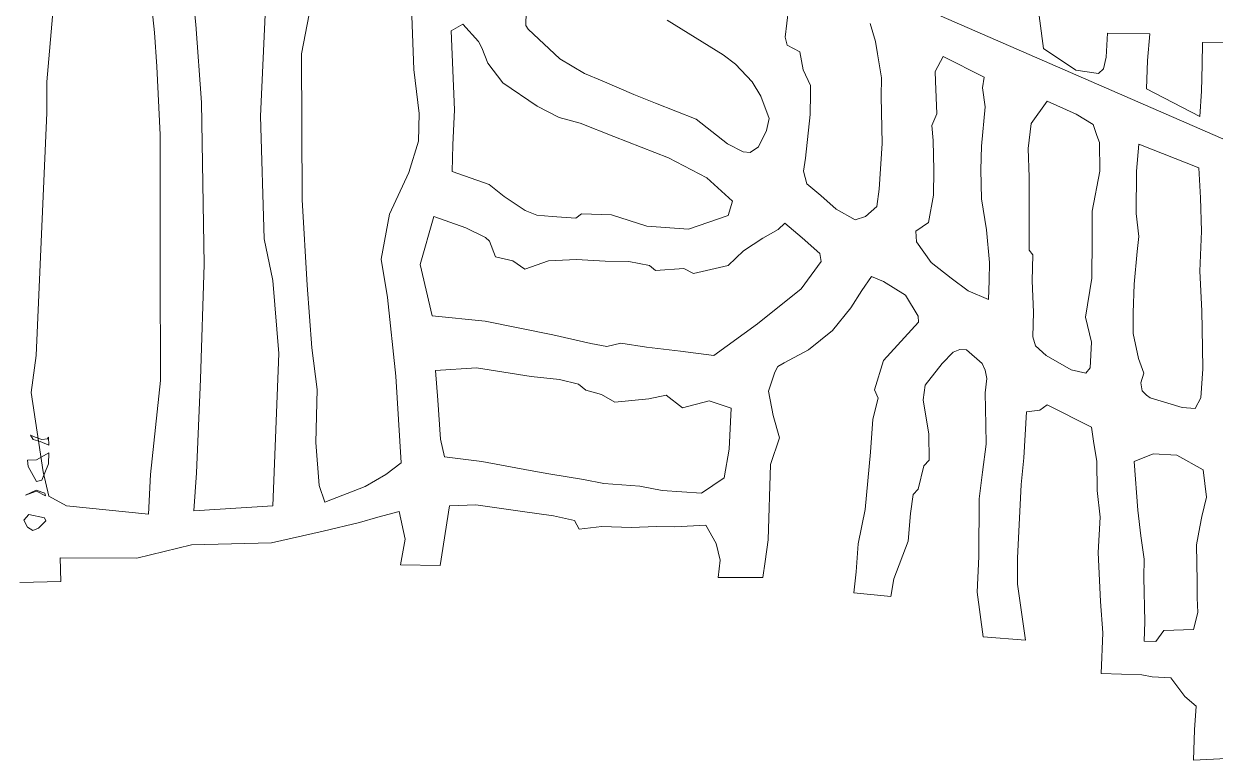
# Model space of a CAD drawing. Header units: metres. Extents: x 539110 to 539811, y 4477565 to 4477875.
# Drawn here: x 539294.4 to 539428.6, y 4477618.1 to 4477701 of the extents above; entities that cross this region are included whole.
import ezdxf

# ---------------------------------------------------------------- set-up
doc = ezdxf.new("R2010")
doc.units = ezdxf.units.M
doc.layers.add('GEOFENCE', color=3, linetype='Continuous', lineweight=0)
doc.layers.add('KAT_1420', color=15, linetype='Continuous', lineweight=0)

msp = doc.modelspace()

# ---------------------------------------------------------------- linework, layer by layer
at = {"layer": 'GEOFENCE'}
msp.add_line((539465.73, 4477672.24), (539391.9, 4477704.48), dxfattribs=at)
at = {"layer": 'KAT_1420'}
for p, q in [((539350.96, 4477700.86, 1425.89), (539351.32, 4477712.94, 1424.84)), ((539313.77, 4477700.97, 1424.14), (539313.26, 4477706.61, 1424.03)), ((539337.95, 4477706.07, 1425.11), (539338.35, 4477695.91, 1425.14)), ((539308.59, 4477705.23, 1423.95), (539309.11, 4477700.09, 1424.12)), ((539321.68, 4477703.71, 1424.33), (539321.05, 4477690.63, 1424.42)), ((539409.28, 4477698.26, 1427.15), (539408.51, 4477704.12, 1427.21)), ((539297.7, 4477702.73, 1423.38), (539297.01, 4477694.51, 1423.13)), ((539325.69, 4477697.67, 1424.42), (539326.55, 4477702.12, 1424.07)), ((539380.18, 4477699.56, 1426.44), (539380.56, 4477702.71, 1426.65)), ((539314.41, 4477692.18, 1424.59), (539313.77, 4477700.97, 1424.14)), ((539343.88, 4477701, 1425.53), (539342.56, 4477700.27, 1425.27)), ((539342.56, 4477700.27, 1425.27), (539342.91, 4477691.37, 1425.15)), ((539345.62, 4477699.06, 1425.71), (539343.88, 4477701, 1425.53)), ((539351.24, 4477700.46, 1426.05), (539350.96, 4477700.86, 1425.98)), ((539354.79, 4477697.09, 1426.11), (539351.24, 4477700.46, 1426.05)), ((539366.89, 4477701.47, 1425.71), (539373.2, 4477697.56, 1426.38)), ((539389.76, 4477701.1, 1427.47), (539390.35, 4477699.07, 1427.5)), ((539309.11, 4477700.09, 1424.12), (539309.38, 4477696.23, 1424.39)), ((539345.62, 4477699.06, 1425.71), (539346, 4477698.34, 1425.89)), ((539380.42, 4477698.63, 1426.42), (539380.18, 4477699.56, 1426.44)), ((539390.35, 4477699.07, 1427.5), (539390.57, 4477697.65, 1426.51)), ((539416.5, 4477699.98, 1426.85), (539416.35, 4477697.31, 1426.83)), ((539421.27, 4477699.91, 1426.93), (539416.5, 4477699.98, 1426.85)), ((539421, 4477696.9, 1426.93), (539421.27, 4477699.91, 1426.93)), ((539427.17, 4477696.42, 1427.12), (539427.21, 4477698.96, 1427.15)), ((539427.21, 4477698.96, 1427.15), (539431.99, 4477698.97, 1427.06)), ((539325.77, 4477681.21, 1424.73), (539325.69, 4477697.67, 1424.42)), ((539346, 4477698.34, 1425.89), (539346.68, 4477696.63, 1426.05)), ((539373.2, 4477697.56, 1426.38), (539374.58, 4477696.49, 1426.34)), ((539381.81, 4477697.89, 1426.72), (539380.42, 4477698.63, 1426.42)), ((539381.81, 4477697.89, 1426.72), (539382.19, 4477695.85, 1426.86)), ((539390.57, 4477697.65, 1426.51), (539391.03, 4477694.98, 1426.46)), ((539412.92, 4477695.83, 1426.95), (539409.28, 4477698.26, 1427.15)), ((539309.38, 4477696.23, 1424.39), (539309.75, 4477688.53, 1424.62)), ((539346.68, 4477696.63, 1426.05), (539348.38, 4477694.4, 1426.34)), ((539354.79, 4477697.09, 1426.11), (539357.56, 4477695.45, 1426.54)), ((539374.58, 4477696.49, 1426.34), (539376.45, 4477694.5, 1426.63)), ((539397.06, 4477695.67, 1427.44), (539397.99, 4477697.38, 1427.23)), ((539397.99, 4477697.38, 1427.23), (539402.61, 4477695.04, 1427.14)), ((539416.35, 4477697.31, 1426.83), (539416.03, 4477695.96, 1426.83)), ((539421, 4477696.9, 1426.93), (539420.87, 4477693.73, 1426.8)), ((539427.17, 4477696.42, 1427.12), (539427.09, 4477693.46, 1427.12)), ((539338.35, 4477695.91, 1425.14), (539338.96, 4477690.93, 1425.23)), ((539357.56, 4477695.45, 1426.54), (539359.56, 4477694.63, 1426.89)), ((539382.19, 4477695.85, 1426.86), (539383.02, 4477694.09, 1427.05)), ((539391.03, 4477694.98, 1426.46), (539390.99, 4477692.86, 1426.42)), ((539397.1, 4477694.58, 1426.42), (539397.06, 4477695.67, 1427.44)), ((539402.61, 4477695.04, 1427.14), (539402.4, 4477693.83, 1426.94)), ((539415.46, 4477695.47, 1444.6), (539412.92, 4477695.83, 1426.95)), ((539416.03, 4477695.96, 1426.83), (539415.46, 4477695.47, 1444.6)), ((539297.01, 4477694.51, 1423.13), (539297.01, 4477691.02, 1423.03)), ((539352.24, 4477691.77, 1426.04), (539348.38, 4477694.4, 1426.34)), ((539363.12, 4477693.1, 1427.12), (539359.56, 4477694.63, 1426.89)), ((539376.45, 4477694.5, 1426.63), (539377.45, 4477692.91, 1426.81)), ((539383.02, 4477693.21, 1427), (539383.02, 4477694.09, 1427.05)), ((539397.25, 4477690.91, 1426.49), (539397.1, 4477694.58, 1426.42)), ((539402.71, 4477691.71, 1427.06), (539402.4, 4477693.83, 1426.94)), ((539420.87, 4477693.73, 1426.8), (539426.9, 4477690.62, 1427.32)), ((539427.09, 4477693.46, 1427.12), (539426.9, 4477690.62, 1427.32)), ((539314.71, 4477673.92, 1425), (539314.41, 4477692.18, 1424.59)), ((539365.55, 4477692.1, 1427.34), (539363.12, 4477693.1, 1427.12)), ((539370.14, 4477690.31, 1427.34), (539365.55, 4477692.1, 1427.34)), ((539378.36, 4477690.38, 1427.02), (539377.45, 4477692.91, 1426.81)), ((539382.98, 4477690.85, 1427.1), (539383.02, 4477693.21, 1427)), ((539390.99, 4477692.86, 1426.42), (539391.1, 4477687.56, 1426.51)), ((539409.68, 4477692.35, 1427.09), (539407.88, 4477689.83, 1426.96)), ((539412.95, 4477690.87, 1426.83), (539409.68, 4477692.35, 1427.09)), ((539295.79, 4477663.68, 1422.32), (539297.01, 4477691.02, 1423.03)), ((539338.96, 4477690.93, 1425.23), (539338.85, 4477687.82, 1425.18)), ((539342.72, 4477687.41, 1425.29), (539342.91, 4477691.37, 1425.15)), ((539354.71, 4477690.5, 1426.45), (539352.24, 4477691.77, 1426.04)), ((539382.48, 4477685.91, 1427.21), (539382.98, 4477690.85, 1427.1)), ((539396.7, 4477689.6, 1426.5), (539397.25, 4477690.91, 1426.49)), ((539402.31, 4477687.26, 1426.84), (539402.71, 4477691.71, 1427.06)), ((539412.95, 4477690.87, 1426.83), (539414.89, 4477689.69, 1426.83)), ((539321.05, 4477690.63, 1424.42), (539321.49, 4477676.84, 1424.81)), ((539357.07, 4477689.84, 1426.97), (539354.71, 4477690.5, 1426.45)), ((539357.07, 4477689.84, 1426.97), (539360.86, 4477688.34, 1427.14)), ((539373.69, 4477687.52, 1427.46), (539370.14, 4477690.31, 1427.34)), ((539378.36, 4477690.38, 1427.02), (539378.09, 4477689.02, 1427.1)), ((539396.84, 4477687.9, 1426.51), (539396.7, 4477689.6, 1426.5)), ((539407.56, 4477687, 1426.84), (539407.88, 4477689.83, 1426.96)), ((539414.89, 4477689.69, 1426.83), (539415.27, 4477688.46, 1426.83)), ((539309.75, 4477688.53, 1424.62), (539309.76, 4477673.57, 1424.8)), ((539360.86, 4477688.34, 1427.14), (539367.03, 4477685.95, 1427.34)), ((539378.09, 4477689.02, 1427.1), (539377.17, 4477687.17, 1427.47)), ((539415.27, 4477688.46, 1426.83), (539415.58, 4477687.67, 1426.83)), ((539338.85, 4477687.82, 1425.18), (539337.79, 4477684.29, 1426.66)), ((539342.67, 4477684.41, 1425.48), (539342.72, 4477687.41, 1425.29)), ((539375.45, 4477686.61, 1427.45), (539373.69, 4477687.52, 1427.46)), ((539377.17, 4477687.17, 1427.47), (539376.25, 4477686.56, 1427.42)), ((539391.1, 4477687.56, 1426.51), (539390.77, 4477682.42, 1426.69)), ((539396.84, 4477687.9, 1426.51), (539396.94, 4477684.56, 1426.66)), ((539402.21, 4477684.59, 1426.84), (539402.31, 4477687.26, 1426.84)), ((539407.56, 4477687, 1426.84), (539407.68, 4477683.77, 1426.84)), ((539415.64, 4477684.44, 1426.82), (539415.58, 4477687.67, 1426.83)), ((539420.02, 4477687.49, 1426.94), (539419.74, 4477684.46, 1426.71)), ((539426.79, 4477684.83, 1427.34), (539420.02, 4477687.49, 1426.94)), ((539367.03, 4477685.95, 1427.34), (539371.37, 4477683.71, 1427.31)), ((539376.25, 4477686.56, 1427.42), (539375.45, 4477686.61, 1427.45)), ((539382.24, 4477684.46, 1427.39), (539382.48, 4477685.91, 1427.21)), ((539337.79, 4477684.29, 1426.66), (539335.61, 4477679.59, 1425.3)), ((539346.84, 4477682.94, 1425.93), (539342.67, 4477684.41, 1425.48)), ((539382.62, 4477683.02, 1427.48), (539382.24, 4477684.46, 1427.39)), ((539396.94, 4477684.56, 1426.66), (539396.88, 4477681.73, 1426.66)), ((539402.31, 4477681.34, 1426.84), (539402.21, 4477684.59, 1426.84)), ((539414.75, 4477679.94, 1427.12), (539415.64, 4477684.44, 1426.82)), ((539419.74, 4477684.46, 1426.71), (539419.72, 4477679.68, 1427.12)), ((539426.96, 4477681.45, 1427.34), (539426.79, 4477684.83, 1427.34)), ((539348.53, 4477681.59, 1425.96), (539346.84, 4477682.94, 1425.93)), ((539374.24, 4477681.07, 1427.38), (539371.37, 4477683.71, 1427.31)), ((539384.2, 4477681.69, 1427.1), (539382.62, 4477683.02, 1427.48)), ((539407.68, 4477683.77, 1426.84), (539407.66, 4477677.99, 1426.79)), ((539350.87, 4477680, 1425.82), (539348.53, 4477681.59, 1425.96)), ((539384.2, 4477681.69, 1427.1), (539385.92, 4477680.16, 1427.09)), ((539390.77, 4477682.42, 1426.69), (539390.52, 4477680.48, 1426.73)), ((539396.33, 4477678.65, 1426.69), (539396.88, 4477681.73, 1426.66)), ((539426.96, 4477681.45, 1427.34), (539427.09, 4477677.7, 1427.34)), ((539326.33, 4477671.6, 1424.78), (539325.77, 4477681.21, 1424.73)), ((539373.76, 4477679.46, 1427.46), (539374.24, 4477681.07, 1427.38)), ((539385.92, 4477680.16, 1427.09), (539388.08, 4477678.98, 1427.01)), ((539389.21, 4477679.34, 1427.01), (539390.52, 4477680.48, 1426.73)), ((539402.85, 4477677.84, 1426.78), (539402.31, 4477681.34, 1426.84)), ((539335.61, 4477679.59, 1425.3), (539334.66, 4477674.54, 1425.22)), ((539339.07, 4477673.92, 1425.64), (539340.59, 4477679.35, 1425.52)), ((539344.19, 4477678.06, 1426.05), (539340.59, 4477679.35, 1425.52)), ((539352.21, 4477679.5, 1425.55), (539350.87, 4477680, 1425.82)), ((539353.93, 4477679.32, 1425.58), (539352.21, 4477679.5, 1425.55)), ((539356.59, 4477679.16, 1425.78), (539353.93, 4477679.32, 1425.58)), ((539357.22, 4477679.64, 1425.75), (539356.59, 4477679.16, 1425.78)), ((539360.6, 4477679.51, 1425.59), (539357.22, 4477679.64, 1425.75)), ((539364.6, 4477678.25, 1426.14), (539360.6, 4477679.51, 1425.59)), ((539373.76, 4477679.46, 1427.46), (539369.28, 4477677.92, 1426.94)), ((539388.08, 4477678.98, 1427.01), (539389.21, 4477679.34, 1427.01)), ((539414.75, 4477679.94, 1427.12), (539414.78, 4477676.78, 1427.12)), ((539420.01, 4477677.09, 1427.12), (539419.72, 4477679.68, 1427.12)), ((539344.19, 4477678.06, 1426.05), (539346.42, 4477676.97, 1426.03)), ((539369.28, 4477677.92, 1426.94), (539364.6, 4477678.25, 1426.14)), ((539379.4, 4477677.89, 1427), (539377.67, 4477676.9, 1427.13)), ((539380.15, 4477678.6, 1427.1), (539379.4, 4477677.89, 1427)), ((539382.1, 4477676.95, 1427.09), (539380.15, 4477678.6, 1427.1)), ((539382.1, 4477676.95, 1427.09), (539380.15, 4477678.6, 1427.1)), ((539394.89, 4477677.68, 1426.73), (539396.33, 4477678.65, 1426.69)), ((539394.89, 4477677.68, 1426.73), (539394.99, 4477676.47, 1426.85)), ((539402.85, 4477677.84, 1426.78), (539403.18, 4477674.14, 1426.76)), ((539407.67, 4477675.55, 1426.8), (539407.66, 4477677.99, 1426.79)), ((539427.09, 4477677.7, 1427.34), (539426.91, 4477673.19, 1427.4)), ((539321.49, 4477676.84, 1424.81), (539322.47, 4477672.11, 1424.71)), ((539346.42, 4477676.97, 1426.03), (539346.87, 4477676.55, 1426.2)), ((539346.87, 4477676.55, 1426.2), (539347.54, 4477674.8, 1426.02)), ((539377.67, 4477676.9, 1427.13), (539375.5, 4477675.46, 1427.52)), ((539384.09, 4477675.17, 1427.01), (539382.1, 4477676.95, 1427.09)), ((539394.99, 4477676.47, 1426.85), (539396.61, 4477674.16, 1426.78)), ((539414.78, 4477676.78, 1427.12), (539414.72, 4477672.4, 1427.12)), ((539419.84, 4477675.4, 1427.12), (539420.01, 4477677.09, 1427.12)), ((539347.54, 4477674.8, 1426.02), (539349.5, 4477674.36, 1425.81)), ((539375.5, 4477675.46, 1427.52), (539373.76, 4477673.81, 1427.27)), ((539384.23, 4477674.27, 1427.01), (539384.09, 4477675.17, 1427.01)), ((539408.07, 4477675.02, 1426.81), (539407.67, 4477675.55, 1426.8)), ((539408.02, 4477672.09, 1426.82), (539408.07, 4477675.02, 1426.81)), ((539419.5, 4477671.72, 1427.12), (539419.84, 4477675.4, 1427.12)), ((539309.76, 4477673.57, 1424.8), (539309.8, 4477660.84, 1424.91)), ((539314.32, 4477661, 1424.9), (539314.71, 4477673.92, 1425)), ((539334.66, 4477674.54, 1425.22), (539335.36, 4477670.22, 1425.37)), ((539340.39, 4477668.15, 1425.4), (539339.07, 4477673.92, 1425.64)), ((539349.5, 4477674.36, 1425.81), (539350.86, 4477673.4, 1425.88)), ((539350.86, 4477673.4, 1425.88), (539353.5, 4477674.36, 1425.67)), ((539353.5, 4477674.36, 1425.67), (539356.65, 4477674.5, 1425.67)), ((539356.65, 4477674.5, 1425.67), (539359.91, 4477674.3, 1425.19)), ((539359.91, 4477674.3, 1425.19), (539362.56, 4477674.25, 1425.59)), ((539362.56, 4477674.25, 1425.59), (539364.89, 4477673.83, 1426.16)), ((539364.89, 4477673.83, 1426.16), (539365.57, 4477673.27, 1426.17)), ((539365.57, 4477673.27, 1426.17), (539368.77, 4477673.48, 1426.44)), ((539368.77, 4477673.48, 1426.44), (539369.84, 4477672.92, 1426.72)), ((539369.84, 4477672.92, 1426.72), (539373.76, 4477673.81, 1427.27)), ((539381.98, 4477671.2, 1427), (539384.23, 4477674.27, 1427.01)), ((539398.88, 4477672.39, 1426.97), (539396.61, 4477674.16, 1426.78)), ((539403.16, 4477672.11, 1426.79), (539403.18, 4477674.14, 1426.76)), ((539322.47, 4477672.11, 1424.71), (539323.15, 4477663.89, 1424.79)), ((539388.8, 4477671, 1427.01), (539389.91, 4477672.57, 1427.01)), ((539391.24, 4477672.01, 1426.77), (539389.91, 4477672.57, 1427.01)), ((539393.73, 4477670.47, 1426.8), (539391.24, 4477672.01, 1426.77)), ((539398.88, 4477672.39, 1426.97), (539400.81, 4477670.95, 1426.7)), ((539403.1, 4477669.97, 1426.9), (539403.16, 4477672.11, 1426.79)), ((539408.02, 4477672.09, 1426.82), (539408.16, 4477668.56, 1426.85)), ((539414.72, 4477672.4, 1427.12), (539414, 4477667.99, 1427.18)), ((539427.13, 4477668.72, 1427.42), (539426.91, 4477673.19, 1427.4)), ((539326.86, 4477664.54, 1424.79), (539326.33, 4477671.6, 1424.78)), ((539381.98, 4477671.2, 1427), (539377.07, 4477667.24, 1427.08)), ((539387.57, 4477669.06, 1427), (539388.8, 4477671, 1427.01)), ((539400.81, 4477670.95, 1426.7), (539403.1, 4477669.97, 1426.9)), ((539419.37, 4477668.48, 1427.38), (539419.5, 4477671.72, 1427.12)), ((539335.36, 4477670.22, 1425.37), (539336.32, 4477661.33, 1424.93)), ((539395.17, 4477668.12, 1426.96), (539393.73, 4477670.47, 1426.8)), ((539346.39, 4477667.56, 1428.06), (539340.39, 4477668.15, 1425.4)), ((539385.5, 4477666.5, 1427), (539387.57, 4477669.06, 1427)), ((539395.21, 4477667.43, 1427.01), (539395.17, 4477668.12, 1426.96)), ((539408.16, 4477668.56, 1426.85), (539408.06, 4477665.78, 1426.9)), ((539414.67, 4477665.18, 1427.22), (539414, 4477667.99, 1427.18)), ((539419.37, 4477668.48, 1427.38), (539419.37, 4477666.16, 1427.38)), ((539427.21, 4477664.54, 1427.33), (539427.13, 4477668.72, 1427.42)), ((539346.39, 4477667.56, 1428.06), (539354.02, 4477665.99, 1427.58)), ((539372.15, 4477663.67, 1427.04), (539377.07, 4477667.24, 1427.08)), ((539391.27, 4477663.12, 1426.95), (539395.21, 4477667.43, 1427.01)), ((539354.02, 4477665.99, 1427.58), (539358.28, 4477665.02, 1427.01)), ((539382.79, 4477664.3, 1427.05), (539385.5, 4477666.5, 1427)), ((539408.06, 4477665.78, 1426.9), (539408.39, 4477664.75, 1426.9)), ((539419.37, 4477666.16, 1427.38), (539419.98, 4477663.35, 1427.39)), ((539327.44, 4477659.86, 1425.13), (539326.86, 4477664.54, 1424.79)), ((539358.28, 4477665.02, 1427.01), (539360.1, 4477664.68, 1427.01)), ((539360.1, 4477664.68, 1427.01), (539361.65, 4477665.08, 1427.01)), ((539361.65, 4477665.08, 1427.01), (539364.56, 4477664.63, 1427.19)), ((539364.56, 4477664.63, 1427.19), (539368.38, 4477664.16, 1427.07)), ((539372.15, 4477663.67, 1427.04), (539368.38, 4477664.16, 1427.07)), ((539380.06, 4477662.84, 1427.08), (539382.79, 4477664.3, 1427.05)), ((539399.12, 4477664.04, 1427), (539397.86, 4477662.79, 1426.93)), ((539399.84, 4477664.37, 1426.94), (539399.12, 4477664.04, 1427)), ((539400.62, 4477664.31, 1426.81), (539399.84, 4477664.37, 1426.94)), ((539402.37, 4477662.79, 1426.66), (539400.62, 4477664.31, 1426.81)), ((539408.39, 4477664.75, 1426.9), (539409.58, 4477663.68, 1426.9)), ((539414.55, 4477662.3, 1427.23), (539414.67, 4477665.18, 1427.22)), ((539427.23, 4477662.16, 1427.3), (539427.21, 4477664.54, 1427.33)), ((539295.24, 4477659.51, 1422.26), (539295.79, 4477663.68, 1422.32)), ((539323.15, 4477663.89, 1424.79), (539322.46, 4477646.75, 1425.03)), ((539380.06, 4477662.84, 1427.08), (539379.36, 4477662.43, 1427.08)), ((539391.27, 4477663.12, 1426.95), (539390.24, 4477659.8, 1426.94)), ((539395.95, 4477660.35, 1426.8), (539397.86, 4477662.79, 1426.93)), ((539402.37, 4477662.79, 1426.66), (539402.69, 4477662.03, 1426.96)), ((539409.58, 4477663.68, 1426.9), (539412.39, 4477662.07, 1427.06)), ((539419.98, 4477663.35, 1427.39), (539420.59, 4477661.67, 1427.13)), ((539336.32, 4477661.33, 1424.93), (539336.91, 4477651.58, 1425.4)), ((539345.41, 4477662.27, 1428.09), (539340.8, 4477661.97, 1425.1)), ((539341.03, 4477658.63, 1424.93), (539340.8, 4477661.97, 1425.1)), ((539351.56, 4477661.32, 1427.78), (539345.41, 4477662.27, 1428.09)), ((539354.77, 4477660.97, 1427.01), (539351.56, 4477661.32, 1427.78)), ((539379.03, 4477661.79, 1427.09), (539378.28, 4477659.66, 1427.29)), ((539379.36, 4477662.43, 1427.08), (539379.03, 4477661.79, 1427.09)), ((539402.69, 4477662.03, 1426.96), (539402.88, 4477661.07, 1426.82)), ((539414.05, 4477661.67, 1427.04), (539412.39, 4477662.07, 1427.06)), ((539414.05, 4477661.67, 1427.04), (539414.55, 4477662.3, 1427.23)), ((539420.59, 4477661.67, 1427.13), (539420.26, 4477660.58, 1427.18)), ((539427, 4477658.91, 1427.28), (539427.23, 4477662.16, 1427.3)), ((539309.8, 4477660.84, 1424.91), (539308.66, 4477650.28, 1425.55)), ((539313.87, 4477650.45, 1425.69), (539314.32, 4477661, 1424.9)), ((539356.88, 4477660.44, 1427.01), (539354.77, 4477660.97, 1427.01)), ((539357.73, 4477659.76, 1427.01), (539356.88, 4477660.44, 1427.01)), ((539395.71, 4477658.67, 1426.87), (539395.95, 4477660.35, 1426.8)), ((539402.88, 4477661.07, 1426.82), (539402.69, 4477659.48, 1426.85)), ((539420.26, 4477660.58, 1427.18), (539420.39, 4477659.68, 1427.09)), ((539296.6, 4477650.56, 1422.6), (539295.24, 4477659.51, 1422.26)), ((539327.29, 4477653.86, 1425.35), (539327.44, 4477659.86, 1425.13)), ((539341.35, 4477654.25, 1425.23), (539341.03, 4477658.63, 1424.93)), ((539359.48, 4477659.27, 1427.01), (539357.73, 4477659.76, 1427.01)), ((539360.99, 4477658.41, 1427.01), (539359.48, 4477659.27, 1427.01)), ((539364.81, 4477658.8, 1427.19), (539360.99, 4477658.41, 1427.01)), ((539366.77, 4477659.22, 1427.19), (539364.81, 4477658.8, 1427.19)), ((539368.62, 4477657.77, 1427.1), (539366.77, 4477659.22, 1427.19)), ((539371.61, 4477658.55, 1427.05), (539368.62, 4477657.77, 1427.1)), ((539371.61, 4477658.55, 1427.05), (539374.1, 4477657.74, 1427.25)), ((539378.28, 4477659.66, 1427.29), (539378.81, 4477656.91, 1427.21)), ((539390.66, 4477658.88, 1426.91), (539390.06, 4477656.49, 1426.75)), ((539390.24, 4477659.8, 1426.94), (539390.66, 4477658.88, 1426.91)), ((539396.35, 4477654.8, 1426.78), (539395.71, 4477658.67, 1426.87)), ((539402.69, 4477659.48, 1426.85), (539402.79, 4477655.88, 1427.13)), ((539420.39, 4477659.68, 1427.09), (539420.88, 4477659.19, 1427.11)), ((539420.88, 4477659.19, 1427.11), (539421.28, 4477658.92, 1427.1)), ((539421.28, 4477658.92, 1427.1), (539424.89, 4477657.82, 1427.13)), ((539426.38, 4477657.71, 1427.25), (539427, 4477658.91, 1427.28)), ((539374.1, 4477657.74, 1427.25), (539373.88, 4477653.11, 1427.21)), ((539407.06, 4477652.13, 1427.32), (539407.36, 4477657.31, 1426.98)), ((539407.36, 4477657.31, 1426.98), (539408.88, 4477657.51, 1426.98)), ((539408.88, 4477657.51, 1426.98), (539409.68, 4477658.11, 1426.97)), ((539409.68, 4477658.11, 1426.97), (539414.7, 4477655.6, 1426.93)), ((539424.89, 4477657.82, 1427.13), (539426.38, 4477657.71, 1427.25)), ((539378.81, 4477656.91, 1427.21), (539379.52, 4477654.39, 1427.26)), ((539390.06, 4477656.49, 1426.75), (539389.8, 4477652.77, 1426.88)), ((539402.79, 4477655.88, 1427.13), (539402.82, 4477653.67, 1427.06)), ((539295.7, 4477654.46, 1437.56), (539295.17, 4477654.69, 1437.31)), ((539295.17, 4477654.69, 1437.31), (539295.47, 4477654.2, 1437.97)), ((539396.4, 4477651.89, 1427.06), (539396.35, 4477654.8, 1426.78)), ((539414.7, 4477655.6, 1426.93), (539414.93, 4477654.01, 1427.15)), ((539295.47, 4477654.2, 1437.97), (539296.25, 4477653.99, 1438.29)), ((539296.44, 4477654.21, 1437.87), (539295.7, 4477654.46, 1437.56)), ((539296.25, 4477653.99, 1438.29), (539297.22, 4477653.59, 1436.26)), ((539297.09, 4477654.28, 1437.4), (539296.44, 4477654.21, 1437.87)), ((539297.18, 4477654.46, 1437.17), (539297.09, 4477654.28, 1437.4)), ((539297.22, 4477653.59, 1436.26), (539297.18, 4477654.46, 1437.17)), ((539327.68, 4477649.01, 1425.28), (539327.29, 4477653.86, 1425.35)), ((539341.35, 4477654.25, 1425.23), (539341.78, 4477652.27, 1425.7)), ((539378.54, 4477651.38, 1427.21), (539379.52, 4477654.39, 1427.26)), ((539402.82, 4477653.67, 1427.06), (539402.39, 4477650.54, 1427.3)), ((539415.28, 4477651.72, 1427.35), (539414.93, 4477654.01, 1427.15)), ((539294.82, 4477651.89, 1434), (539295.84, 4477651.92, 1433.67)), ((539294.9, 4477651.18, 1434.43), (539294.82, 4477651.89, 1434)), ((539295.84, 4477651.92, 1433.67), (539297.21, 4477652.69, 1434.49)), ((539297.21, 4477652.69, 1434.49), (539297.2, 4477651.45, 1434.79)), ((539341.78, 4477652.27, 1425.7), (539346, 4477651.75, 1426.1)), ((539373.88, 4477653.11, 1427.21), (539373.31, 4477649.89, 1427.56)), ((539389.8, 4477652.77, 1426.88), (539389.19, 4477646.32, 1427.07)), ((539395.78, 4477651.26, 1427.06), (539396.4, 4477651.89, 1427.06)), ((539406.75, 4477649.14, 1427.64), (539407.06, 4477652.13, 1427.32)), ((539421.64, 4477652.59, 1427.38), (539419.5, 4477651.75, 1427.39)), ((539424.29, 4477652.43, 1426.97), (539421.64, 4477652.59, 1427.38)), ((539424.29, 4477652.43, 1426.97), (539427.26, 4477650.78, 1427.49)), ((539295.82, 4477649.48, 1433.74), (539294.9, 4477651.18, 1434.43)), ((539297.2, 4477651.45, 1434.79), (539296.43, 4477649.62, 1433.87)), ((539297.23, 4477647.84, 1422.77), (539296.6, 4477650.56, 1422.6)), ((539336.91, 4477651.58, 1425.4), (539335.19, 4477650.26, 1425.86)), ((539346, 4477651.75, 1426.1), (539351.46, 4477650.72, 1426.86)), ((539351.46, 4477650.72, 1426.86), (539353.55, 4477650.36, 1427.09)), ((539378.25, 4477642.92, 1427.85), (539378.54, 4477651.38, 1427.21)), ((539395.17, 4477648.61, 1427.19), (539395.78, 4477651.26, 1427.06)), ((539402.39, 4477650.54, 1427.3), (539402.02, 4477647.51, 1427.21)), ((539415.28, 4477651.72, 1427.35), (539415.34, 4477648.47, 1427.35)), ((539419.9, 4477646.26, 1427.43), (539419.5, 4477651.75, 1427.39)), ((539427.26, 4477650.78, 1427.49), (539427.65, 4477647.7, 1427.6)), ((539296.43, 4477649.62, 1433.87), (539295.82, 4477649.48, 1433.74)), ((539308.66, 4477650.28, 1425.55), (539308.44, 4477645.81, 1424.98)), ((539313.57, 4477646.16, 1424.83), (539313.87, 4477650.45, 1425.69)), ((539335.19, 4477650.26, 1425.86), (539332.85, 4477648.92, 1425.92)), ((539357.47, 4477649.71, 1427.64), (539353.55, 4477650.36, 1427.09)), ((539359.76, 4477649.24, 1427.83), (539357.47, 4477649.71, 1427.64)), ((539363.82, 4477648.94, 1428.15), (539359.76, 4477649.24, 1427.83)), ((539373.31, 4477649.89, 1427.56), (539370.76, 4477648.16, 1427.77)), ((539294.58, 4477647.94, 1429.74), (539295.79, 4477648.52, 1430.15)), ((539294.58, 4477647.94, 1429.74), (539295.83, 4477648.38, 1432.98)), ((539295.79, 4477648.52, 1430.15), (539296.77, 4477648.17, 1430.22)), ((539296.86, 4477647.87, 1431.1), (539295.83, 4477648.38, 1432.98)), ((539296.77, 4477648.17, 1430.22), (539296.86, 4477647.87, 1431.1)), ((539299.21, 4477646.74, 1422.73), (539297.23, 4477647.84, 1422.77)), ((539328.31, 4477647.14, 1425.54), (539327.68, 4477649.01, 1425.28)), ((539332.85, 4477648.92, 1425.92), (539328.31, 4477647.14, 1425.54)), ((539363.82, 4477648.94, 1428.15), (539366.32, 4477648.46, 1428.19)), ((539366.32, 4477648.46, 1428.19), (539370.76, 4477648.16, 1427.77)), ((539394.29, 4477645.88, 1427.26), (539394.61, 4477648.02, 1427.24)), ((539394.61, 4477648.02, 1427.24), (539395.17, 4477648.61, 1427.19)), ((539406.36, 4477640.84, 1427.2), (539406.75, 4477649.14, 1427.64)), ((539415.34, 4477648.47, 1427.35), (539415.65, 4477645.45, 1427.37)), ((539308.44, 4477645.81, 1424.98), (539299.21, 4477646.74, 1422.73)), ((539313.57, 4477646.16, 1425.13), (539322.46, 4477646.75, 1425.38)), ((539341.31, 4477640.02, 1425.42), (539342.35, 4477646.74, 1425.79)), ((539345.32, 4477646.84, 1425.78), (539342.35, 4477646.74, 1425.79)), ((539350.6, 4477646.1, 1426.13), (539345.32, 4477646.84, 1425.78)), ((539402.02, 4477647.51, 1427.21), (539401.98, 4477641.01, 1427.09)), ((539427.65, 4477647.7, 1427.6), (539427.13, 4477645.52, 1427.79)), ((539294.42, 4477645.11, 1427.13), (539294.96, 4477645.75, 1427.25)), ((539294.96, 4477645.75, 1427.25), (539296.74, 4477645.37, 1427.25)), ((539296.74, 4477645.37, 1427.25), (539296.9, 4477645.03, 1427.77)), ((539332.22, 4477644.86, 1425.71), (539334.3, 4477645.46, 1425.72)), ((539334.3, 4477645.46, 1425.72), (539336.68, 4477646.09, 1425.93)), ((539336.68, 4477646.09, 1425.93), (539337.35, 4477642.98, 1425.62)), ((539354.09, 4477645.6, 1426.98), (539350.6, 4477646.1, 1426.13)), ((539354.09, 4477645.6, 1426.98), (539356.45, 4477645.08, 1427.33)), ((539389.19, 4477646.32, 1427.07), (539388.4, 4477642.45, 1427.36)), ((539394.02, 4477642.75, 1427.62), (539394.29, 4477645.88, 1427.26)), ((539415.65, 4477645.45, 1427.37), (539415.45, 4477641.47, 1427.53)), ((539420.23, 4477643.35, 1427.73), (539419.9, 4477646.26, 1427.43)), ((539427.13, 4477645.52, 1427.79), (539426.9, 4477644.38, 1428.1)), ((539294.82, 4477644.32, 1428.72), (539294.42, 4477645.11, 1427.13)), ((539295.42, 4477643.95, 1428.69), (539294.82, 4477644.32, 1428.72)), ((539296.05, 4477644.23, 1428.1), (539295.42, 4477643.95, 1428.69)), ((539296.9, 4477645.03, 1427.77), (539296.05, 4477644.23, 1428.1)), ((539322.29, 4477642.57, 1425.09), (539328.12, 4477643.87, 1425.58)), ((539328.12, 4477643.87, 1425.58), (539332.22, 4477644.86, 1425.71)), ((539356.45, 4477645.08, 1427.33), (539356.95, 4477644.12, 1427.41)), ((539359.51, 4477644.41, 1427.73), (539356.95, 4477644.12, 1427.41)), ((539362.84, 4477644.31, 1428.08), (539359.51, 4477644.41, 1427.73)), ((539365.69, 4477644.42, 1427.96), (539362.84, 4477644.31, 1428.08)), ((539367.73, 4477644.37, 1428.04), (539365.69, 4477644.42, 1427.96)), ((539371.24, 4477644.55, 1427.92), (539367.73, 4477644.37, 1428.04)), ((539371.24, 4477644.55, 1427.92), (539372.39, 4477642.51, 1427.91)), ((539426.9, 4477644.38, 1428.1), (539426.5, 4477642.33, 1427.92)), ((539322.29, 4477642.57, 1425.09), (539313.31, 4477642.34, 1424.06)), ((539337.35, 4477642.98, 1425.62), (539336.85, 4477640.07, 1425.44)), ((539372.39, 4477642.51, 1427.91), (539372.84, 4477640.62, 1427.96)), ((539377.91, 4477640.47, 1427.97), (539378.25, 4477642.92, 1427.85)), ((539388.4, 4477642.45, 1427.36), (539388.17, 4477639.31, 1427.6)), ((539392.42, 4477638.5, 1427.69), (539394.02, 4477642.75, 1427.62)), ((539420.62, 4477640.72, 1427.84), (539420.23, 4477643.35, 1427.73)), ((539307.13, 4477640.84, 1422.04), (539313.31, 4477642.34, 1424.06)), ((539415.45, 4477641.47, 1427.53), (539415.71, 4477635.94, 1427.9)), ((539426.5, 4477642.33, 1427.92), (539426.58, 4477638.22, 1427.92)), ((539298.56, 4477638.2, 1422.71), (539298.51, 4477640.87, 1422.62)), ((539298.51, 4477640.87, 1422.62), (539307.13, 4477640.84, 1422.04)), ((539336.85, 4477640.07, 1425.44), (539341.31, 4477640.02, 1425.42)), ((539372.84, 4477640.62, 1427.96), (539372.61, 4477638.66, 1428.11)), ((539377.67, 4477638.66, 1428.04), (539377.91, 4477640.47, 1427.97)), ((539401.98, 4477641.01, 1427.09), (539401.81, 4477637.01, 1427.73)), ((539406.36, 4477637.9, 1427.75), (539406.36, 4477640.84, 1427.2)), ((539420.59, 4477638.69, 1427.98), (539420.62, 4477640.72, 1427.84)), ((539372.61, 4477638.66, 1428.11), (539377.67, 4477638.66, 1428.04)), ((539388.17, 4477639.31, 1427.6), (539387.91, 4477636.92, 1427.51)), ((539392.07, 4477636.53, 1427.81), (539392.42, 4477638.5, 1427.69)), ((539420.68, 4477633.68, 1428.08), (539420.59, 4477638.69, 1427.98)), ((539293.95, 4477638.11, 1422.71), (539298.56, 4477638.2, 1422.71)), ((539407.25, 4477631.6, 1427.76), (539406.36, 4477637.9, 1427.75)), ((539426.58, 4477638.22, 1427.92), (539426.59, 4477636.38, 1427.92)), ((539387.91, 4477636.92, 1427.51), (539392.07, 4477636.53, 1427.81)), ((539401.81, 4477637.01, 1427.73), (539402.47, 4477631.98, 1427.72)), ((539415.71, 4477635.94, 1427.9), (539415.96, 4477632.41, 1428.08)), ((539426.59, 4477636.38, 1427.92), (539426.68, 4477634.72, 1428.11)), ((539426.68, 4477634.72, 1428.11), (539426.16, 4477632.81, 1428.15)), ((539420.68, 4477633.68, 1428.08), (539420.63, 4477631.48, 1428.15)), ((539402.47, 4477631.98, 1427.72), (539407.25, 4477631.6, 1427.76)), ((539415.96, 4477632.41, 1428.08), (539415.76, 4477627.85, 1428.15)), ((539422.83, 4477632.67, 1428.15), (539421.92, 4477631.46, 1428.15)), ((539426.16, 4477632.81, 1428.15), (539422.83, 4477632.67, 1428.15)), ((539421.92, 4477631.46, 1428.15), (539420.63, 4477631.48, 1428.15)), ((539415.76, 4477627.85, 1428.15), (539420.37, 4477627.68, 1428.28)), ((539421.52, 4477627.48, 1428.15), (539420.37, 4477627.68, 1428.28)), ((539423.62, 4477627.35, 1428.15), (539421.52, 4477627.48, 1428.15)), ((539425.22, 4477625.24, 1428.15), (539423.62, 4477627.35, 1428.15)), ((539426.46, 4477624.15, 1428.11), (539425.22, 4477625.24, 1428.15)), ((539426.46, 4477624.15, 1428.11), (539426.28, 4477621.49, 1428.11)), ((539426.28, 4477621.49, 1428.11), (539426.17, 4477618.08, 1428.11)), ((539426.17, 4477618.08, 1428.11), (539431.38, 4477618.35, 1428.11))]:
    msp.add_line(p, q, dxfattribs=at)

doc.saveas('drawing.dxf')
